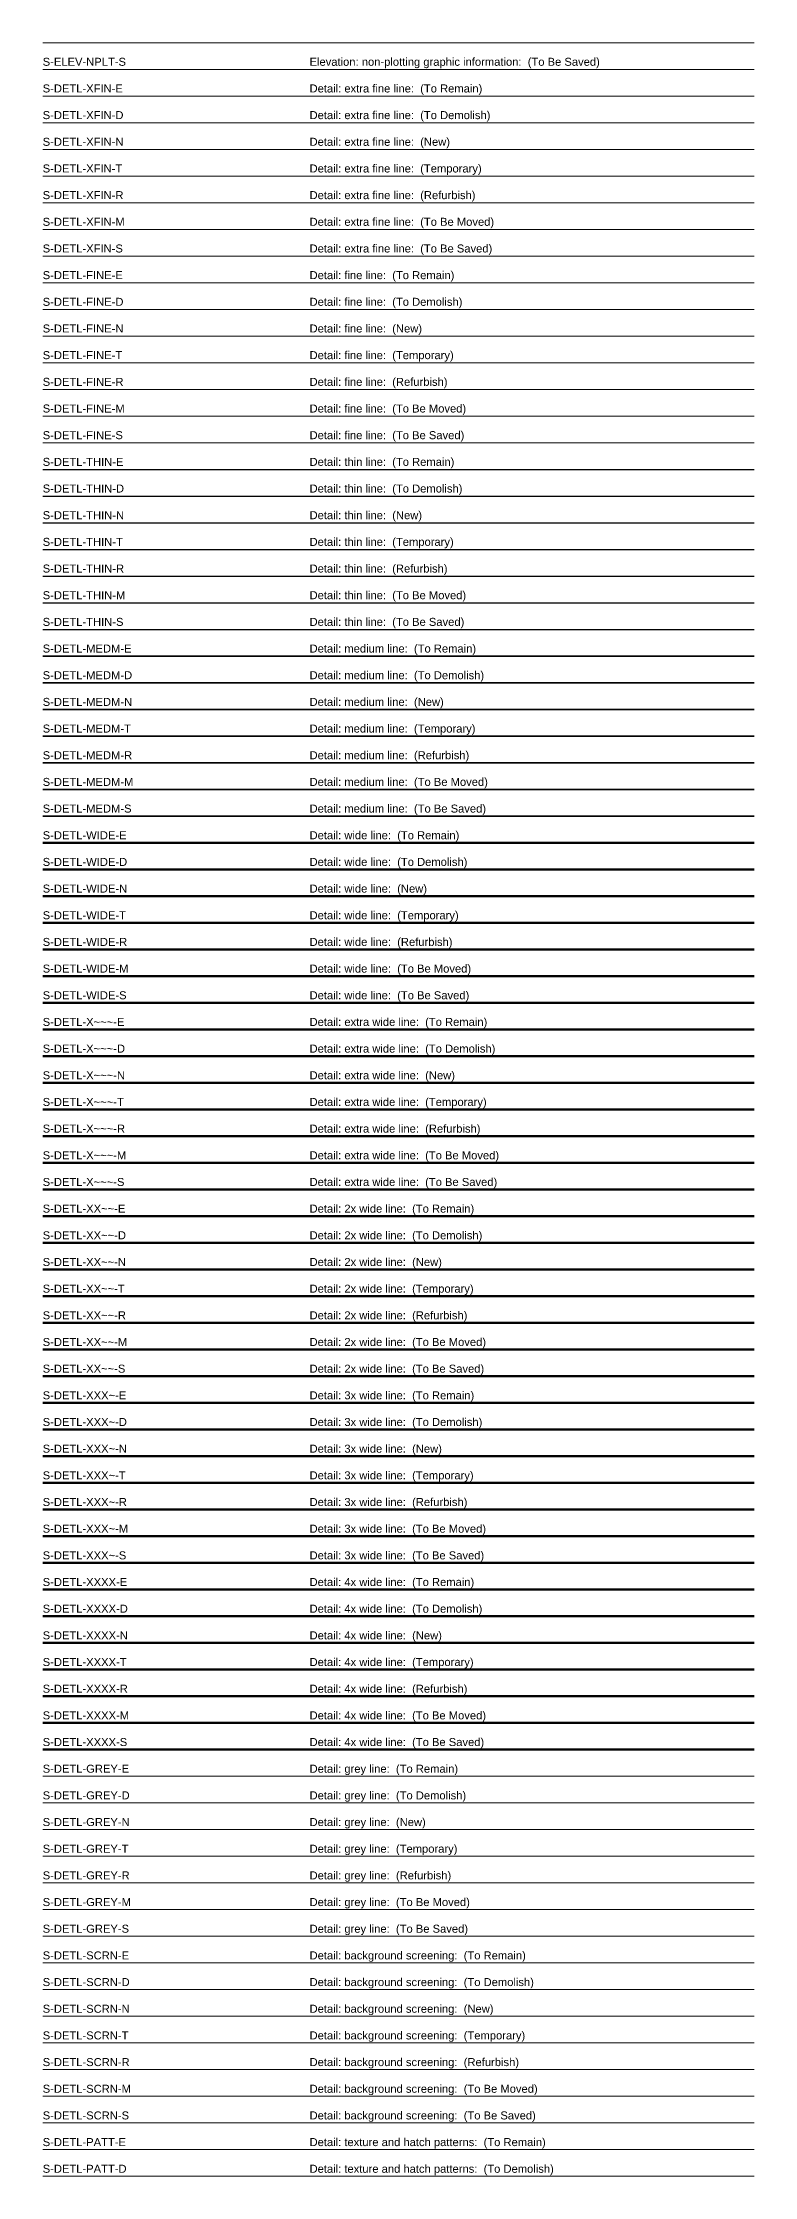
# Model space of a CAD drawing. Header units: millimetres. Extents: x 0 to 200, y -4838 to 3.
# Drawn here: x 0 to 200, y -1808 to -1208 of the extents above; entities that cross this region are included whole.
import ezdxf

# ---------------------------------------------------------------- set-up
doc = ezdxf.new("R2010")
doc.units = ezdxf.units.MM
for name, color, linetype, lineweight in [('S-DETL-FINE-D', 11, 'Continuous', 18), ('S-DETL-FINE-E', 201, 'Continuous', 18), ('S-DETL-FINE-M', 51, 'Continuous', 18), ('S-DETL-FINE-N', 171, 'Continuous', 18), ('S-DETL-FINE-R', 131, 'Continuous', 18), ('S-DETL-FINE-S', 101, 'Continuous', 18), ('S-DETL-FINE-T', 31, 'Continuous', 18), ('S-DETL-GREY-D', 8, 'Continuous', 13), ('S-DETL-GREY-E', 8, 'Continuous', 13), ('S-DETL-GREY-M', 8, 'Continuous', 13), ('S-DETL-GREY-N', 8, 'Continuous', 13), ('S-DETL-GREY-R', 8, 'Continuous', 13), ('S-DETL-GREY-S', 8, 'Continuous', 13), ('S-DETL-GREY-T', 8, 'Continuous', 13), ('S-DETL-MEDM-D', 13, 'Continuous', 35), ('S-DETL-MEDM-E', 203, 'Continuous', 35), ('S-DETL-MEDM-M', 53, 'Continuous', 35), ('S-DETL-MEDM-N', 173, 'Continuous', 35), ('S-DETL-MEDM-R', 133, 'Continuous', 35), ('S-DETL-MEDM-S', 103, 'Continuous', 35), ('S-DETL-MEDM-T', 33, 'Continuous', 35), ('S-DETL-PATT-D', 19, 'Continuous', 13), ('S-DETL-PATT-E', 209, 'Continuous', 13), ('S-DETL-SCRN-D', 9, 'Continuous', 13), ('S-DETL-SCRN-E', 9, 'Continuous', 13), ('S-DETL-SCRN-M', 9, 'Continuous', 13), ('S-DETL-SCRN-N', 9, 'Continuous', 13), ('S-DETL-SCRN-R', 9, 'Continuous', 13), ('S-DETL-SCRN-S', 9, 'Continuous', 13), ('S-DETL-SCRN-T', 9, 'Continuous', 13), ('S-DETL-THIN-D', 12, 'Continuous', 25), ('S-DETL-THIN-E', 202, 'Continuous', 25), ('S-DETL-THIN-M', 52, 'Continuous', 25), ('S-DETL-THIN-N', 172, 'Continuous', 25), ('S-DETL-THIN-R', 132, 'Continuous', 25), ('S-DETL-THIN-S', 102, 'Continuous', 25), ('S-DETL-THIN-T', 32, 'Continuous', 25), ('S-DETL-WIDE-D', 14, 'Continuous', 50), ('S-DETL-WIDE-E', 204, 'Continuous', 50), ('S-DETL-WIDE-M', 54, 'Continuous', 50), ('S-DETL-WIDE-N', 174, 'Continuous', 50), ('S-DETL-WIDE-R', 134, 'Continuous', 50), ('S-DETL-WIDE-S', 104, 'Continuous', 50), ('S-DETL-WIDE-T', 34, 'Continuous', 50), ('S-DETL-XFIN-D', 10, 'Continuous', 13), ('S-DETL-XFIN-E', 200, 'Continuous', 13), ('S-DETL-XFIN-M', 50, 'Continuous', 13), ('S-DETL-XFIN-N', 170, 'Continuous', 13), ('S-DETL-XFIN-R', 130, 'Continuous', 13), ('S-DETL-XFIN-S', 100, 'Continuous', 13), ('S-DETL-XFIN-T', 30, 'Continuous', 13), ('S-DETL-XXXX-D', 18, 'Continuous', 200), ('S-DETL-XXXX-E', 208, 'Continuous', 200), ('S-DETL-XXXX-M', 58, 'Continuous', 200), ('S-DETL-XXXX-N', 178, 'Continuous', 200), ('S-DETL-XXXX-R', 138, 'Continuous', 200), ('S-DETL-XXXX-S', 108, 'Continuous', 200), ('S-DETL-XXXX-T', 38, 'Continuous', 200), ('S-DETL-XXX~-D', 17, 'Continuous', 140), ('S-DETL-XXX~-E', 207, 'Continuous', 140), ('S-DETL-XXX~-M', 57, 'Continuous', 140), ('S-DETL-XXX~-N', 177, 'Continuous', 140), ('S-DETL-XXX~-R', 137, 'Continuous', 140), ('S-DETL-XXX~-S', 107, 'Continuous', 140), ('S-DETL-XXX~-T', 37, 'Continuous', 140), ('S-DETL-XX~~-D', 16, 'Continuous', 100), ('S-DETL-XX~~-E', 206, 'Continuous', 100), ('S-DETL-XX~~-M', 56, 'Continuous', 100), ('S-DETL-XX~~-N', 176, 'Continuous', 100), ('S-DETL-XX~~-R', 136, 'Continuous', 100), ('S-DETL-XX~~-S', 106, 'Continuous', 100), ('S-DETL-XX~~-T', 36, 'Continuous', 100), ('S-DETL-X~~~-D', 15, 'Continuous', 70), ('S-DETL-X~~~-E', 205, 'Continuous', 70), ('S-DETL-X~~~-M', 55, 'Continuous', 70), ('S-DETL-X~~~-N', 175, 'Continuous', 70), ('S-DETL-X~~~-R', 135, 'Continuous', 70), ('S-DETL-X~~~-S', 105, 'Continuous', 70), ('S-DETL-X~~~-T', 35, 'Continuous', 70)]:
    doc.layers.add(name, color=color, linetype=linetype, lineweight=lineweight)
for name, color, linetype, lineweight, plot in [('S-ELEV-NPLT-M', 140, 'Continuous', 18, False), ('S-ELEV-NPLT-S', 140, 'Continuous', 18, False), ('S-PLAN-NPLT-S', 140, 'Continuous', 18, False)]:
    doc.layers.add(name, color=color, linetype=linetype, lineweight=lineweight, plot=plot)
doc.styles.get("Standard").update_dxf_attribs({"font": 'arial.ttf'})

# ---------------------------------------------------------------- blocks, each defined once
blk = doc.blocks.new('AecLayers_SingleLetter_Augmented_UpperPhasing_S_2D')
at = {"layer": 'S-DETL-FINE-D'}
blk.add_line((0, -1282.5), (200, -1282.5), dxfattribs=at)
at = {"layer": 'S-DETL-FINE-E'}
blk.add_line((0, -1275), (200, -1275), dxfattribs=at)
at = {"layer": 'S-DETL-FINE-M'}
blk.add_line((0, -1312.5), (200, -1312.5), dxfattribs=at)
at = {"layer": 'S-DETL-FINE-N'}
blk.add_line((0, -1290), (200, -1290), dxfattribs=at)
at = {"layer": 'S-DETL-FINE-R'}
blk.add_line((0, -1305), (200, -1305), dxfattribs=at)
at = {"layer": 'S-DETL-FINE-S'}
blk.add_line((0, -1320), (200, -1320), dxfattribs=at)
at = {"layer": 'S-DETL-FINE-T'}
blk.add_line((0, -1297.5), (200, -1297.5), dxfattribs=at)
at = {"layer": 'S-DETL-GREY-D'}
blk.add_line((0, -1702.5), (200, -1702.5), dxfattribs=at)
at = {"layer": 'S-DETL-GREY-E'}
blk.add_line((0, -1695), (200, -1695), dxfattribs=at)
at = {"layer": 'S-DETL-GREY-M'}
blk.add_line((0, -1732.5), (200, -1732.5), dxfattribs=at)
at = {"layer": 'S-DETL-GREY-N'}
blk.add_line((0, -1710), (200, -1710), dxfattribs=at)
at = {"layer": 'S-DETL-GREY-R'}
blk.add_line((0, -1725), (200, -1725), dxfattribs=at)
at = {"layer": 'S-DETL-GREY-S'}
blk.add_line((0, -1740), (200, -1740), dxfattribs=at)
at = {"layer": 'S-DETL-GREY-T'}
blk.add_line((0, -1717.5), (200, -1717.5), dxfattribs=at)
at = {"layer": 'S-DETL-MEDM-D'}
blk.add_line((0, -1387.5), (200, -1387.5), dxfattribs=at)
at = {"layer": 'S-DETL-MEDM-E'}
blk.add_line((0, -1380), (200, -1380), dxfattribs=at)
at = {"layer": 'S-DETL-MEDM-M'}
blk.add_line((0, -1417.5), (200, -1417.5), dxfattribs=at)
at = {"layer": 'S-DETL-MEDM-N'}
blk.add_line((0, -1395), (200, -1395), dxfattribs=at)
at = {"layer": 'S-DETL-MEDM-R'}
blk.add_line((0, -1410), (200, -1410), dxfattribs=at)
at = {"layer": 'S-DETL-MEDM-S'}
blk.add_line((0, -1425), (200, -1425), dxfattribs=at)
at = {"layer": 'S-DETL-MEDM-T'}
blk.add_line((0, -1402.5), (200, -1402.5), dxfattribs=at)
at = {"layer": 'S-DETL-PATT-D'}
blk.add_line((0, -1807.5), (200, -1807.5), dxfattribs=at)
at = {"layer": 'S-DETL-PATT-E'}
blk.add_line((0, -1800), (200, -1800), dxfattribs=at)
at = {"layer": 'S-DETL-SCRN-D'}
blk.add_line((0, -1755), (200, -1755), dxfattribs=at)
at = {"layer": 'S-DETL-SCRN-E'}
blk.add_line((0, -1747.5), (200, -1747.5), dxfattribs=at)
at = {"layer": 'S-DETL-SCRN-M'}
blk.add_line((0, -1785), (200, -1785), dxfattribs=at)
at = {"layer": 'S-DETL-SCRN-N'}
blk.add_line((0, -1762.5), (200, -1762.5), dxfattribs=at)
at = {"layer": 'S-DETL-SCRN-R'}
blk.add_line((0, -1777.5), (200, -1777.5), dxfattribs=at)
at = {"layer": 'S-DETL-SCRN-S'}
blk.add_line((0, -1792.5), (200, -1792.5), dxfattribs=at)
at = {"layer": 'S-DETL-SCRN-T'}
blk.add_line((0, -1770), (200, -1770), dxfattribs=at)
at = {"layer": 'S-DETL-THIN-D'}
blk.add_line((0, -1335), (200, -1335), dxfattribs=at)
at = {"layer": 'S-DETL-THIN-E'}
blk.add_line((0, -1327.5), (200, -1327.5), dxfattribs=at)
at = {"layer": 'S-DETL-THIN-M'}
blk.add_line((0, -1365), (200, -1365), dxfattribs=at)
at = {"layer": 'S-DETL-THIN-N'}
blk.add_line((0, -1342.5), (200, -1342.5), dxfattribs=at)
at = {"layer": 'S-DETL-THIN-R'}
blk.add_line((0, -1357.5), (200, -1357.5), dxfattribs=at)
at = {"layer": 'S-DETL-THIN-S'}
blk.add_line((0, -1372.5), (200, -1372.5), dxfattribs=at)
at = {"layer": 'S-DETL-THIN-T'}
blk.add_line((0, -1350), (200, -1350), dxfattribs=at)
at = {"layer": 'S-DETL-WIDE-D'}
blk.add_line((0, -1440), (200, -1440), dxfattribs=at)
at = {"layer": 'S-DETL-WIDE-E'}
blk.add_line((0, -1432.5), (200, -1432.5), dxfattribs=at)
at = {"layer": 'S-DETL-WIDE-M'}
blk.add_line((0, -1470), (200, -1470), dxfattribs=at)
at = {"layer": 'S-DETL-WIDE-N'}
blk.add_line((0, -1447.5), (200, -1447.5), dxfattribs=at)
at = {"layer": 'S-DETL-WIDE-R'}
blk.add_line((0, -1462.5), (200, -1462.5), dxfattribs=at)
at = {"layer": 'S-DETL-WIDE-S'}
blk.add_line((0, -1477.5), (200, -1477.5), dxfattribs=at)
at = {"layer": 'S-DETL-WIDE-T'}
blk.add_line((0, -1455), (200, -1455), dxfattribs=at)
at = {"layer": 'S-DETL-XFIN-D'}
blk.add_line((0, -1230), (200, -1230), dxfattribs=at)
at = {"layer": 'S-DETL-XFIN-E'}
blk.add_line((0, -1222.5), (200, -1222.5), dxfattribs=at)
at = {"layer": 'S-DETL-XFIN-M'}
blk.add_line((0, -1260), (200, -1260), dxfattribs=at)
at = {"layer": 'S-DETL-XFIN-N'}
blk.add_line((0, -1237.5), (200, -1237.5), dxfattribs=at)
at = {"layer": 'S-DETL-XFIN-R'}
blk.add_line((0, -1252.5), (200, -1252.5), dxfattribs=at)
at = {"layer": 'S-DETL-XFIN-S'}
blk.add_line((0, -1267.5), (200, -1267.5), dxfattribs=at)
at = {"layer": 'S-DETL-XFIN-T'}
blk.add_line((0, -1245), (200, -1245), dxfattribs=at)
at = {"layer": 'S-DETL-XXXX-D'}
blk.add_line((0, -1650), (200, -1650), dxfattribs=at)
at = {"layer": 'S-DETL-XXXX-E'}
blk.add_line((0, -1642.5), (200, -1642.5), dxfattribs=at)
at = {"layer": 'S-DETL-XXXX-M'}
blk.add_line((0, -1680), (200, -1680), dxfattribs=at)
at = {"layer": 'S-DETL-XXXX-N'}
blk.add_line((0, -1657.5), (200, -1657.5), dxfattribs=at)
at = {"layer": 'S-DETL-XXXX-R'}
blk.add_line((0, -1672.5), (200, -1672.5), dxfattribs=at)
at = {"layer": 'S-DETL-XXXX-S'}
blk.add_line((0, -1687.5), (200, -1687.5), dxfattribs=at)
at = {"layer": 'S-DETL-XXXX-T'}
blk.add_line((0, -1665), (200, -1665), dxfattribs=at)
at = {"layer": 'S-DETL-XXX~-D'}
blk.add_line((0, -1597.5), (200, -1597.5), dxfattribs=at)
at = {"layer": 'S-DETL-XXX~-E'}
blk.add_line((0, -1590), (200, -1590), dxfattribs=at)
at = {"layer": 'S-DETL-XXX~-M'}
blk.add_line((0, -1627.5), (200, -1627.5), dxfattribs=at)
at = {"layer": 'S-DETL-XXX~-N'}
blk.add_line((0, -1605), (200, -1605), dxfattribs=at)
at = {"layer": 'S-DETL-XXX~-R'}
blk.add_line((0, -1620), (200, -1620), dxfattribs=at)
at = {"layer": 'S-DETL-XXX~-S'}
blk.add_line((0, -1635), (200, -1635), dxfattribs=at)
at = {"layer": 'S-DETL-XXX~-T'}
blk.add_line((0, -1612.5), (200, -1612.5), dxfattribs=at)
at = {"layer": 'S-DETL-XX~~-D'}
blk.add_line((0, -1545), (200, -1545), dxfattribs=at)
at = {"layer": 'S-DETL-XX~~-E'}
blk.add_line((0, -1537.5), (200, -1537.5), dxfattribs=at)
at = {"layer": 'S-DETL-XX~~-M'}
blk.add_line((0, -1575), (200, -1575), dxfattribs=at)
at = {"layer": 'S-DETL-XX~~-N'}
blk.add_line((0, -1552.5), (200, -1552.5), dxfattribs=at)
at = {"layer": 'S-DETL-XX~~-R'}
blk.add_line((0, -1567.5), (200, -1567.5), dxfattribs=at)
at = {"layer": 'S-DETL-XX~~-S'}
blk.add_line((0, -1582.5), (200, -1582.5), dxfattribs=at)
at = {"layer": 'S-DETL-XX~~-T'}
blk.add_line((0, -1560), (200, -1560), dxfattribs=at)
at = {"layer": 'S-DETL-X~~~-D'}
blk.add_line((0, -1492.5), (200, -1492.5), dxfattribs=at)
at = {"layer": 'S-DETL-X~~~-E'}
blk.add_line((0, -1485), (200, -1485), dxfattribs=at)
at = {"layer": 'S-DETL-X~~~-M'}
blk.add_line((0, -1522.5), (200, -1522.5), dxfattribs=at)
at = {"layer": 'S-DETL-X~~~-N'}
blk.add_line((0, -1500), (200, -1500), dxfattribs=at)
at = {"layer": 'S-DETL-X~~~-R'}
blk.add_line((0, -1515), (200, -1515), dxfattribs=at)
at = {"layer": 'S-DETL-X~~~-S'}
blk.add_line((0, -1530), (200, -1530), dxfattribs=at)
at = {"layer": 'S-DETL-X~~~-T'}
blk.add_line((0, -1507.5), (200, -1507.5), dxfattribs=at)
at = {"layer": 'S-ELEV-NPLT-M'}
blk.add_line((0, -1207.5), (200, -1207.5), dxfattribs=at)
at = {"layer": 'S-ELEV-NPLT-S'}
blk.add_line((0, -1215), (200, -1215), dxfattribs=at)
at = {"layer": 'S-DETL-FINE-D'}
for s, p in [('S-DETL-FINE-D', (0, -1281.5)), ('Detail: fine line:  (To Demolish)', (75, -1281.5))]:
    blk.add_text(s, height=2.25, dxfattribs=at).set_placement(p)
at = {"layer": 'S-DETL-FINE-E'}
for s, p in [('S-DETL-FINE-E', (0, -1274)), ('Detail: fine line:  (To Remain)', (75, -1274))]:
    blk.add_text(s, height=2.25, dxfattribs=at).set_placement(p)
at = {"layer": 'S-DETL-FINE-M'}
for s, p in [('S-DETL-FINE-M', (0, -1311.5)), ('Detail: fine line:  (To Be Moved)', (75, -1311.5))]:
    blk.add_text(s, height=2.25, dxfattribs=at).set_placement(p)
at = {"layer": 'S-DETL-FINE-N'}
for s, p in [('S-DETL-FINE-N', (0, -1289)), ('Detail: fine line:  (New)', (75, -1289))]:
    blk.add_text(s, height=2.25, dxfattribs=at).set_placement(p)
at = {"layer": 'S-DETL-FINE-R'}
for s, p in [('S-DETL-FINE-R', (0, -1304)), ('Detail: fine line:  (Refurbish)', (75, -1304))]:
    blk.add_text(s, height=2.25, dxfattribs=at).set_placement(p)
at = {"layer": 'S-DETL-FINE-S'}
for s, p in [('S-DETL-FINE-S', (0, -1319)), ('Detail: fine line:  (To Be Saved)', (75, -1319))]:
    blk.add_text(s, height=2.25, dxfattribs=at).set_placement(p)
at = {"layer": 'S-DETL-FINE-T'}
for s, p in [('S-DETL-FINE-T', (0, -1296.5)), ('Detail: fine line:  (Temporary)', (75, -1296.5))]:
    blk.add_text(s, height=2.25, dxfattribs=at).set_placement(p)
at = {"layer": 'S-DETL-GREY-D'}
for s, p in [('S-DETL-GREY-D', (0, -1701.5)), ('Detail: grey line:  (To Demolish)', (75, -1701.5))]:
    blk.add_text(s, height=2.25, dxfattribs=at).set_placement(p)
at = {"layer": 'S-DETL-GREY-E'}
for s, p in [('S-DETL-GREY-E', (0, -1694)), ('Detail: grey line:  (To Remain)', (75, -1694))]:
    blk.add_text(s, height=2.25, dxfattribs=at).set_placement(p)
at = {"layer": 'S-DETL-GREY-M'}
for s, p in [('S-DETL-GREY-M', (0, -1731.5)), ('Detail: grey line:  (To Be Moved)', (75, -1731.5))]:
    blk.add_text(s, height=2.25, dxfattribs=at).set_placement(p)
at = {"layer": 'S-DETL-GREY-N'}
for s, p in [('S-DETL-GREY-N', (0, -1709)), ('Detail: grey line:  (New)', (75, -1709))]:
    blk.add_text(s, height=2.25, dxfattribs=at).set_placement(p)
at = {"layer": 'S-DETL-GREY-R'}
for s, p in [('S-DETL-GREY-R', (0, -1724)), ('Detail: grey line:  (Refurbish)', (75, -1724))]:
    blk.add_text(s, height=2.25, dxfattribs=at).set_placement(p)
at = {"layer": 'S-DETL-GREY-S'}
for s, p in [('S-DETL-GREY-S', (0, -1739)), ('Detail: grey line:  (To Be Saved)', (75, -1739))]:
    blk.add_text(s, height=2.25, dxfattribs=at).set_placement(p)
at = {"layer": 'S-DETL-GREY-T'}
for s, p in [('S-DETL-GREY-T', (0, -1716.5)), ('Detail: grey line:  (Temporary)', (75, -1716.5))]:
    blk.add_text(s, height=2.25, dxfattribs=at).set_placement(p)
at = {"layer": 'S-DETL-MEDM-D'}
for s, p in [('S-DETL-MEDM-D', (0, -1386.5)), ('Detail: medium line:  (To Demolish)', (75, -1386.5))]:
    blk.add_text(s, height=2.25, dxfattribs=at).set_placement(p)
at = {"layer": 'S-DETL-MEDM-E'}
for s, p in [('S-DETL-MEDM-E', (0, -1379)), ('Detail: medium line:  (To Remain)', (75, -1379))]:
    blk.add_text(s, height=2.25, dxfattribs=at).set_placement(p)
at = {"layer": 'S-DETL-MEDM-M'}
for s, p in [('S-DETL-MEDM-M', (0, -1416.5)), ('Detail: medium line:  (To Be Moved)', (75, -1416.5))]:
    blk.add_text(s, height=2.25, dxfattribs=at).set_placement(p)
at = {"layer": 'S-DETL-MEDM-N'}
for s, p in [('S-DETL-MEDM-N', (0, -1394)), ('Detail: medium line:  (New)', (75, -1394))]:
    blk.add_text(s, height=2.25, dxfattribs=at).set_placement(p)
at = {"layer": 'S-DETL-MEDM-R'}
for s, p in [('S-DETL-MEDM-R', (0, -1409)), ('Detail: medium line:  (Refurbish)', (75, -1409))]:
    blk.add_text(s, height=2.25, dxfattribs=at).set_placement(p)
at = {"layer": 'S-DETL-MEDM-S'}
for s, p in [('S-DETL-MEDM-S', (0, -1424)), ('Detail: medium line:  (To Be Saved)', (75, -1424))]:
    blk.add_text(s, height=2.25, dxfattribs=at).set_placement(p)
at = {"layer": 'S-DETL-MEDM-T'}
for s, p in [('S-DETL-MEDM-T', (0, -1401.5)), ('Detail: medium line:  (Temporary)', (75, -1401.5))]:
    blk.add_text(s, height=2.25, dxfattribs=at).set_placement(p)
at = {"layer": 'S-DETL-PATT-D'}
for s, p in [('S-DETL-PATT-D', (0, -1806.5)), ('Detail: texture and hatch patterns:  (To Demolish)', (75, -1806.5))]:
    blk.add_text(s, height=2.25, dxfattribs=at).set_placement(p)
at = {"layer": 'S-DETL-PATT-E'}
for s, p in [('S-DETL-PATT-E', (0, -1799)), ('Detail: texture and hatch patterns:  (To Remain)', (75, -1799))]:
    blk.add_text(s, height=2.25, dxfattribs=at).set_placement(p)
at = {"layer": 'S-DETL-SCRN-D'}
for s, p in [('S-DETL-SCRN-D', (0, -1754)), ('Detail: background screening:  (To Demolish)', (75, -1754))]:
    blk.add_text(s, height=2.25, dxfattribs=at).set_placement(p)
at = {"layer": 'S-DETL-SCRN-E'}
for s, p in [('S-DETL-SCRN-E', (0, -1746.5)), ('Detail: background screening:  (To Remain)', (75, -1746.5))]:
    blk.add_text(s, height=2.25, dxfattribs=at).set_placement(p)
at = {"layer": 'S-DETL-SCRN-M'}
for s, p in [('S-DETL-SCRN-M', (0, -1784)), ('Detail: background screening:  (To Be Moved)', (75, -1784))]:
    blk.add_text(s, height=2.25, dxfattribs=at).set_placement(p)
at = {"layer": 'S-DETL-SCRN-N'}
for s, p in [('S-DETL-SCRN-N', (0, -1761.5)), ('Detail: background screening:  (New)', (75, -1761.5))]:
    blk.add_text(s, height=2.25, dxfattribs=at).set_placement(p)
at = {"layer": 'S-DETL-SCRN-R'}
for s, p in [('S-DETL-SCRN-R', (0, -1776.5)), ('Detail: background screening:  (Refurbish)', (75, -1776.5))]:
    blk.add_text(s, height=2.25, dxfattribs=at).set_placement(p)
at = {"layer": 'S-DETL-SCRN-S'}
for s, p in [('S-DETL-SCRN-S', (0, -1791.5)), ('Detail: background screening:  (To Be Saved)', (75, -1791.5))]:
    blk.add_text(s, height=2.25, dxfattribs=at).set_placement(p)
at = {"layer": 'S-DETL-SCRN-T'}
for s, p in [('S-DETL-SCRN-T', (0, -1769)), ('Detail: background screening:  (Temporary)', (75, -1769))]:
    blk.add_text(s, height=2.25, dxfattribs=at).set_placement(p)
at = {"layer": 'S-DETL-THIN-D'}
for s, p in [('S-DETL-THIN-D', (0, -1334)), ('Detail: thin line:  (To Demolish)', (75, -1334))]:
    blk.add_text(s, height=2.25, dxfattribs=at).set_placement(p)
at = {"layer": 'S-DETL-THIN-E'}
for s, p in [('S-DETL-THIN-E', (0, -1326.5)), ('Detail: thin line:  (To Remain)', (75, -1326.5))]:
    blk.add_text(s, height=2.25, dxfattribs=at).set_placement(p)
at = {"layer": 'S-DETL-THIN-M'}
for s, p in [('S-DETL-THIN-M', (0, -1364)), ('Detail: thin line:  (To Be Moved)', (75, -1364))]:
    blk.add_text(s, height=2.25, dxfattribs=at).set_placement(p)
at = {"layer": 'S-DETL-THIN-N'}
for s, p in [('S-DETL-THIN-N', (0, -1341.5)), ('Detail: thin line:  (New)', (75, -1341.5))]:
    blk.add_text(s, height=2.25, dxfattribs=at).set_placement(p)
at = {"layer": 'S-DETL-THIN-R'}
for s, p in [('S-DETL-THIN-R', (0, -1356.5)), ('Detail: thin line:  (Refurbish)', (75, -1356.5))]:
    blk.add_text(s, height=2.25, dxfattribs=at).set_placement(p)
at = {"layer": 'S-DETL-THIN-S'}
for s, p in [('S-DETL-THIN-S', (0, -1371.5)), ('Detail: thin line:  (To Be Saved)', (75, -1371.5))]:
    blk.add_text(s, height=2.25, dxfattribs=at).set_placement(p)
at = {"layer": 'S-DETL-THIN-T'}
for s, p in [('S-DETL-THIN-T', (0, -1349)), ('Detail: thin line:  (Temporary)', (75, -1349))]:
    blk.add_text(s, height=2.25, dxfattribs=at).set_placement(p)
at = {"layer": 'S-DETL-WIDE-D'}
for s, p in [('S-DETL-WIDE-D', (0, -1439)), ('Detail: wide line:  (To Demolish)', (75, -1439))]:
    blk.add_text(s, height=2.25, dxfattribs=at).set_placement(p)
at = {"layer": 'S-DETL-WIDE-E'}
for s, p in [('S-DETL-WIDE-E', (0, -1431.5)), ('Detail: wide line:  (To Remain)', (75, -1431.5))]:
    blk.add_text(s, height=2.25, dxfattribs=at).set_placement(p)
at = {"layer": 'S-DETL-WIDE-M'}
for s, p in [('S-DETL-WIDE-M', (0, -1469)), ('Detail: wide line:  (To Be Moved)', (75, -1469))]:
    blk.add_text(s, height=2.25, dxfattribs=at).set_placement(p)
at = {"layer": 'S-DETL-WIDE-N'}
for s, p in [('S-DETL-WIDE-N', (0, -1446.5)), ('Detail: wide line:  (New)', (75, -1446.5))]:
    blk.add_text(s, height=2.25, dxfattribs=at).set_placement(p)
at = {"layer": 'S-DETL-WIDE-R'}
for s, p in [('S-DETL-WIDE-R', (0, -1461.5)), ('Detail: wide line:  (Refurbish)', (75, -1461.5))]:
    blk.add_text(s, height=2.25, dxfattribs=at).set_placement(p)
at = {"layer": 'S-DETL-WIDE-S'}
for s, p in [('S-DETL-WIDE-S', (0, -1476.5)), ('Detail: wide line:  (To Be Saved)', (75, -1476.5))]:
    blk.add_text(s, height=2.25, dxfattribs=at).set_placement(p)
at = {"layer": 'S-DETL-WIDE-T'}
for s, p in [('S-DETL-WIDE-T', (0, -1454)), ('Detail: wide line:  (Temporary)', (75, -1454))]:
    blk.add_text(s, height=2.25, dxfattribs=at).set_placement(p)
at = {"layer": 'S-DETL-XFIN-D'}
for s, p in [('S-DETL-XFIN-D', (0, -1229)), ('Detail: extra fine line:  (To Demolish)', (75, -1229))]:
    blk.add_text(s, height=2.25, dxfattribs=at).set_placement(p)
at = {"layer": 'S-DETL-XFIN-E'}
for s, p in [('S-DETL-XFIN-E', (0, -1221.5)), ('Detail: extra fine line:  (To Remain)', (75, -1221.5))]:
    blk.add_text(s, height=2.25, dxfattribs=at).set_placement(p)
at = {"layer": 'S-DETL-XFIN-M'}
for s, p in [('S-DETL-XFIN-M', (0, -1259)), ('Detail: extra fine line:  (To Be Moved)', (75, -1259))]:
    blk.add_text(s, height=2.25, dxfattribs=at).set_placement(p)
at = {"layer": 'S-DETL-XFIN-N'}
for s, p in [('S-DETL-XFIN-N', (0, -1236.5)), ('Detail: extra fine line:  (New)', (75, -1236.5))]:
    blk.add_text(s, height=2.25, dxfattribs=at).set_placement(p)
at = {"layer": 'S-DETL-XFIN-R'}
for s, p in [('S-DETL-XFIN-R', (0, -1251.5)), ('Detail: extra fine line:  (Refurbish)', (75, -1251.5))]:
    blk.add_text(s, height=2.25, dxfattribs=at).set_placement(p)
at = {"layer": 'S-DETL-XFIN-S'}
for s, p in [('S-DETL-XFIN-S', (0, -1266.5)), ('Detail: extra fine line:  (To Be Saved)', (75, -1266.5))]:
    blk.add_text(s, height=2.25, dxfattribs=at).set_placement(p)
at = {"layer": 'S-DETL-XFIN-T'}
for s, p in [('S-DETL-XFIN-T', (0, -1244)), ('Detail: extra fine line:  (Temporary)', (75, -1244))]:
    blk.add_text(s, height=2.25, dxfattribs=at).set_placement(p)
at = {"layer": 'S-DETL-XXXX-D'}
for s, p in [('S-DETL-XXXX-D', (0, -1649)), ('Detail: 4x wide line:  (To Demolish)', (75, -1649))]:
    blk.add_text(s, height=2.25, dxfattribs=at).set_placement(p)
at = {"layer": 'S-DETL-XXXX-E'}
for s, p in [('S-DETL-XXXX-E', (0, -1641.5)), ('Detail: 4x wide line:  (To Remain)', (75, -1641.5))]:
    blk.add_text(s, height=2.25, dxfattribs=at).set_placement(p)
at = {"layer": 'S-DETL-XXXX-M'}
for s, p in [('S-DETL-XXXX-M', (0, -1679)), ('Detail: 4x wide line:  (To Be Moved)', (75, -1679))]:
    blk.add_text(s, height=2.25, dxfattribs=at).set_placement(p)
at = {"layer": 'S-DETL-XXXX-N'}
for s, p in [('S-DETL-XXXX-N', (0, -1656.5)), ('Detail: 4x wide line:  (New)', (75, -1656.5))]:
    blk.add_text(s, height=2.25, dxfattribs=at).set_placement(p)
at = {"layer": 'S-DETL-XXXX-R'}
for s, p in [('S-DETL-XXXX-R', (0, -1671.5)), ('Detail: 4x wide line:  (Refurbish)', (75, -1671.5))]:
    blk.add_text(s, height=2.25, dxfattribs=at).set_placement(p)
at = {"layer": 'S-DETL-XXXX-S'}
for s, p in [('S-DETL-XXXX-S', (0, -1686.5)), ('Detail: 4x wide line:  (To Be Saved)', (75, -1686.5))]:
    blk.add_text(s, height=2.25, dxfattribs=at).set_placement(p)
at = {"layer": 'S-DETL-XXXX-T'}
for s, p in [('S-DETL-XXXX-T', (0, -1664)), ('Detail: 4x wide line:  (Temporary)', (75, -1664))]:
    blk.add_text(s, height=2.25, dxfattribs=at).set_placement(p)
at = {"layer": 'S-DETL-XXX~-D'}
for s, p in [('S-DETL-XXX~-D', (0, -1596.5)), ('Detail: 3x wide line:  (To Demolish)', (75, -1596.5))]:
    blk.add_text(s, height=2.25, dxfattribs=at).set_placement(p)
at = {"layer": 'S-DETL-XXX~-E'}
for s, p in [('S-DETL-XXX~-E', (0, -1589)), ('Detail: 3x wide line:  (To Remain)', (75, -1589))]:
    blk.add_text(s, height=2.25, dxfattribs=at).set_placement(p)
at = {"layer": 'S-DETL-XXX~-M'}
for s, p in [('S-DETL-XXX~-M', (0, -1626.5)), ('Detail: 3x wide line:  (To Be Moved)', (75, -1626.5))]:
    blk.add_text(s, height=2.25, dxfattribs=at).set_placement(p)
at = {"layer": 'S-DETL-XXX~-N'}
for s, p in [('S-DETL-XXX~-N', (0, -1604)), ('Detail: 3x wide line:  (New)', (75, -1604))]:
    blk.add_text(s, height=2.25, dxfattribs=at).set_placement(p)
at = {"layer": 'S-DETL-XXX~-R'}
for s, p in [('S-DETL-XXX~-R', (0, -1619)), ('Detail: 3x wide line:  (Refurbish)', (75, -1619))]:
    blk.add_text(s, height=2.25, dxfattribs=at).set_placement(p)
at = {"layer": 'S-DETL-XXX~-S'}
for s, p in [('S-DETL-XXX~-S', (0, -1634)), ('Detail: 3x wide line:  (To Be Saved)', (75, -1634))]:
    blk.add_text(s, height=2.25, dxfattribs=at).set_placement(p)
at = {"layer": 'S-DETL-XXX~-T'}
for s, p in [('S-DETL-XXX~-T', (0, -1611.5)), ('Detail: 3x wide line:  (Temporary)', (75, -1611.5))]:
    blk.add_text(s, height=2.25, dxfattribs=at).set_placement(p)
at = {"layer": 'S-DETL-XX~~-D'}
for s, p in [('S-DETL-XX~~-D', (0, -1544)), ('Detail: 2x wide line:  (To Demolish)', (75, -1544))]:
    blk.add_text(s, height=2.25, dxfattribs=at).set_placement(p)
at = {"layer": 'S-DETL-XX~~-E'}
for s, p in [('S-DETL-XX~~-E', (0, -1536.5)), ('Detail: 2x wide line:  (To Remain)', (75, -1536.5))]:
    blk.add_text(s, height=2.25, dxfattribs=at).set_placement(p)
at = {"layer": 'S-DETL-XX~~-M'}
for s, p in [('S-DETL-XX~~-M', (0, -1574)), ('Detail: 2x wide line:  (To Be Moved)', (75, -1574))]:
    blk.add_text(s, height=2.25, dxfattribs=at).set_placement(p)
at = {"layer": 'S-DETL-XX~~-N'}
for s, p in [('S-DETL-XX~~-N', (0, -1551.5)), ('Detail: 2x wide line:  (New)', (75, -1551.5))]:
    blk.add_text(s, height=2.25, dxfattribs=at).set_placement(p)
at = {"layer": 'S-DETL-XX~~-R'}
for s, p in [('S-DETL-XX~~-R', (0, -1566.5)), ('Detail: 2x wide line:  (Refurbish)', (75, -1566.5))]:
    blk.add_text(s, height=2.25, dxfattribs=at).set_placement(p)
at = {"layer": 'S-DETL-XX~~-S'}
for s, p in [('S-DETL-XX~~-S', (0, -1581.5)), ('Detail: 2x wide line:  (To Be Saved)', (75, -1581.5))]:
    blk.add_text(s, height=2.25, dxfattribs=at).set_placement(p)
at = {"layer": 'S-DETL-XX~~-T'}
for s, p in [('S-DETL-XX~~-T', (0, -1559)), ('Detail: 2x wide line:  (Temporary)', (75, -1559))]:
    blk.add_text(s, height=2.25, dxfattribs=at).set_placement(p)
at = {"layer": 'S-DETL-X~~~-D'}
for s, p in [('S-DETL-X~~~-D', (0, -1491.5)), ('Detail: extra wide line:  (To Demolish)', (75, -1491.5))]:
    blk.add_text(s, height=2.25, dxfattribs=at).set_placement(p)
at = {"layer": 'S-DETL-X~~~-E'}
for s, p in [('S-DETL-X~~~-E', (0, -1484)), ('Detail: extra wide line:  (To Remain)', (75, -1484))]:
    blk.add_text(s, height=2.25, dxfattribs=at).set_placement(p)
at = {"layer": 'S-DETL-X~~~-M'}
for s, p in [('S-DETL-X~~~-M', (0, -1521.5)), ('Detail: extra wide line:  (To Be Moved)', (75, -1521.5))]:
    blk.add_text(s, height=2.25, dxfattribs=at).set_placement(p)
at = {"layer": 'S-DETL-X~~~-N'}
for s, p in [('S-DETL-X~~~-N', (0, -1499)), ('Detail: extra wide line:  (New)', (75, -1499))]:
    blk.add_text(s, height=2.25, dxfattribs=at).set_placement(p)
at = {"layer": 'S-DETL-X~~~-R'}
for s, p in [('S-DETL-X~~~-R', (0, -1514)), ('Detail: extra wide line:  (Refurbish)', (75, -1514))]:
    blk.add_text(s, height=2.25, dxfattribs=at).set_placement(p)
at = {"layer": 'S-DETL-X~~~-S'}
for s, p in [('S-DETL-X~~~-S', (0, -1529)), ('Detail: extra wide line:  (To Be Saved)', (75, -1529))]:
    blk.add_text(s, height=2.25, dxfattribs=at).set_placement(p)
at = {"layer": 'S-DETL-X~~~-T'}
for s, p in [('S-DETL-X~~~-T', (0, -1506.5)), ('Detail: extra wide line:  (Temporary)', (75, -1506.5))]:
    blk.add_text(s, height=2.25, dxfattribs=at).set_placement(p)
at = {"layer": 'S-ELEV-NPLT-S'}
for s, p in [('S-ELEV-NPLT-S', (0, -1214)), ('Elevation: non-plotting graphic information:  (To Be Saved)', (75, -1214))]:
    blk.add_text(s, height=2.25, dxfattribs=at).set_placement(p)

msp = doc.modelspace()

# ---------------------------------------------------------------- block references
at = {"layer": 'S-PLAN-NPLT-S'}
msp.add_blockref('AecLayers_SingleLetter_Augmented_UpperPhasing_S_2D', (0, 0), dxfattribs=at)

doc.saveas('drawing.dxf')
